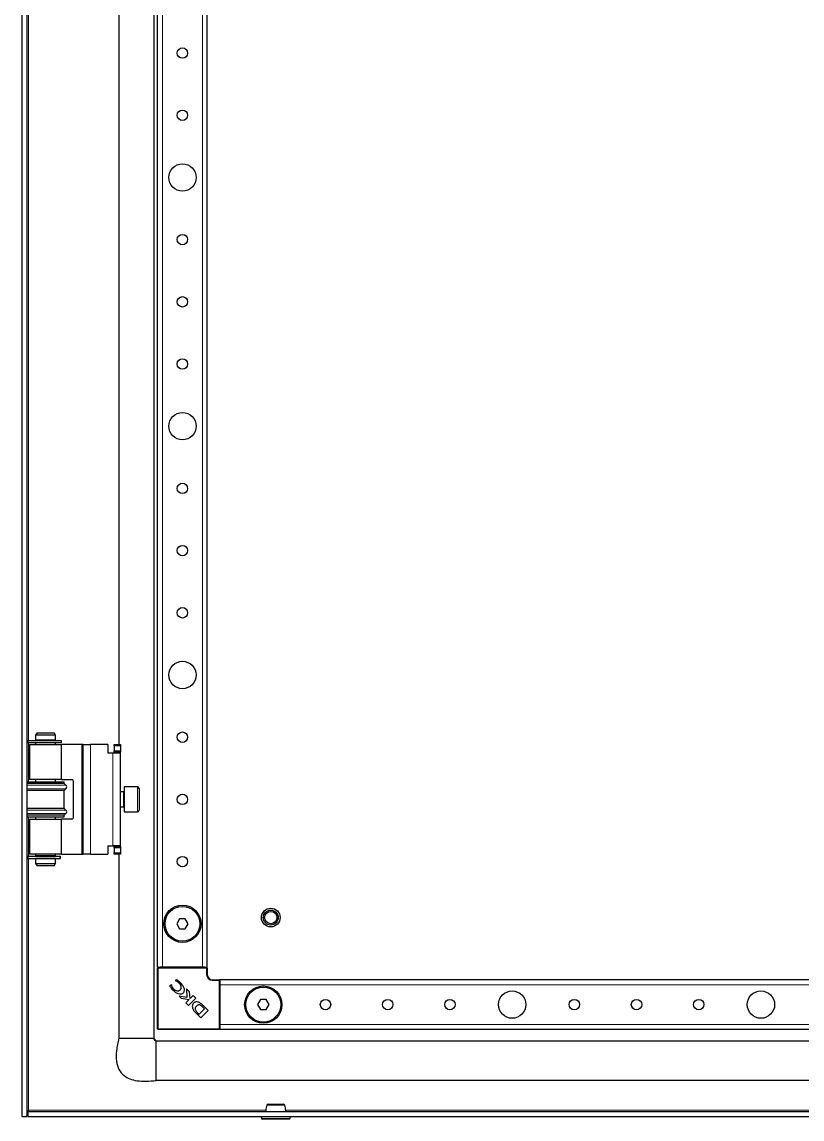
# Model space of a CAD drawing. Header units: millimetres. Extents: x -1264 to 3208, y -1920 to 1219.
# Drawn here: x -919.4 to -605.9, y -1199.7 to -758.7 of the extents above; entities that cross this region are included whole.
import ezdxf

# ---------------------------------------------------------------- set-up
doc = ezdxf.new("R2010")
doc.units = ezdxf.units.MM

msp = doc.modelspace()

# ---------------------------------------------------------------- linework, layer by layer
at = {"color": 7, "linetype": 'Continuous', "lineweight": 25}
for p, q in [((-919.44, 756.28), (-919.44, -1198.72)), ((-917.44, 756.28), (-917.44, -1198.72)), ((-866.44, 724.78), (-866.44, -1167.22)), ((-864.94, -1138.72), (-864.94, 696.28)), ((-844.94, -1138.72), (-844.94, 696.28)), ((-880.44, -518.22), (-880.44, -1049.22)), ((-913.36, -1044.47), (-913.94, -1045.47)), ((-913.36, -1044.47), (-910.39, -1044.47)), ((-910.39, -1044.47), (-906.52, -1044.47)), ((-905.94, -1045.47), (-906.52, -1044.47)), ((-917.09, -1047.52), (-917.09, -1048.42)), ((-917.09, -1047.52), (-903.62, -1047.52)), ((-917.09, -1048.42), (-903.62, -1048.42)), ((-916.39, -1049.22), (-916.39, -1063.22)), ((-916.39, -1049.22), (-903.49, -1049.22)), ((-913.94, -1045.47), (-913.94, -1047.47)), ((-910.47, -1045.47), (-913.94, -1045.47)), ((-905.94, -1047.47), (-913.94, -1047.47)), ((-913.94, -1048.47), (-913.94, -1049.22)), ((-905.94, -1048.47), (-913.94, -1048.47)), ((-913.44, -1047.47), (-913.44, -1047.52)), ((-913.44, -1048.42), (-913.44, -1048.47)), ((-905.94, -1045.47), (-910.47, -1045.47)), ((-906.44, -1047.52), (-906.44, -1047.47)), ((-906.44, -1048.47), (-906.44, -1048.42)), ((-905.94, -1047.47), (-905.94, -1045.47)), ((-905.94, -1049.22), (-905.94, -1048.47)), ((-903.62, -1047.52), (-903.57, -1047.52)), ((-903.62, -1048.42), (-903.57, -1048.42)), ((-903.57, -1048.42), (-903.57, -1047.52)), ((-903.49, -1063.22), (-903.49, -1049.22)), ((-895.39, -1049.22), (-903.49, -1049.22)), ((-894.89, -1049.22), (-895.39, -1049.22)), ((-894.89, -1093.22), (-894.89, -1049.22)), ((-894.89, -1049.22), (-891.89, -1049.22)), ((-884.89, -1049.22), (-891.89, -1049.22)), ((-884.89, -1049.22), (-884.89, -1052.52)), ((-882.39, -1049.22), (-879.89, -1049.22)), ((-882.39, -1049.72), (-882.39, -1049.22)), ((-879.89, -1049.22), (-879.89, -1049.72)), ((-884.89, -1052.52), (-882.89, -1052.52)), ((-882.89, -1052.52), (-879.89, -1052.52)), ((-882.39, -1049.72), (-882.39, -1051.72)), ((-882.39, -1052.22), (-882.39, -1051.72)), ((-879.89, -1052.22), (-882.39, -1052.22)), ((-882.39, -1052.22), (-882.39, -1052.52)), ((-879.89, -1049.72), (-879.89, -1051.72)), ((-879.89, -1051.72), (-879.89, -1052.22)), ((-879.89, -1052.52), (-879.89, -1052.22)), ((-879.89, -1089.92), (-879.89, -1052.52)), ((-917.44, -1064.22), (-902.44, -1064.22)), ((-902.44, -1064.82), (-917.44, -1064.82)), ((-903.49, -1063.22), (-916.39, -1063.22)), ((-913.94, -1063.22), (-913.94, -1064.22)), ((-905.94, -1064.22), (-905.94, -1063.22)), ((-903.49, -1063.22), (-899.39, -1063.22)), ((-902.44, -1064.82), (-902.44, -1064.22)), ((-901.74, -1065.5), (-902.44, -1064.82)), ((-902.44, -1067.62), (-901.74, -1066.93)), ((-898.89, -1063.72), (-898.89, -1078.72)), ((-872.99, -1066.22), (-878.39, -1066.22)), ((-878.39, -1066.22), (-878.39, -1071.22)), ((-872.39, -1066.82), (-872.39, -1071.22)), ((-902.44, -1067.62), (-917.44, -1067.62)), ((-902.44, -1074.82), (-902.44, -1067.62)), ((-878.64, -1068.22), (-879.89, -1068.22)), ((-878.39, -1071.22), (-878.39, -1076.22)), ((-872.39, -1071.22), (-872.39, -1075.62)), ((-902.44, -1074.82), (-917.44, -1074.82)), ((-901.74, -1075.5), (-902.44, -1074.82)), ((-879.89, -1074.22), (-878.64, -1074.22)), ((-902.44, -1077.62), (-917.44, -1077.62)), ((-917.44, -1078.22), (-902.44, -1078.22)), ((-916.39, -1079.22), (-916.39, -1093.22)), ((-916.39, -1079.22), (-903.49, -1079.22)), ((-913.94, -1078.22), (-913.94, -1079.22)), ((-905.94, -1079.22), (-905.94, -1078.22)), ((-903.49, -1093.22), (-903.49, -1079.22)), ((-899.39, -1079.22), (-903.49, -1079.22)), ((-902.44, -1077.62), (-901.74, -1076.93)), ((-902.44, -1078.22), (-902.44, -1077.62)), ((-878.39, -1076.22), (-872.99, -1076.22)), ((-903.49, -1093.22), (-916.39, -1093.22)), ((-913.94, -1093.22), (-913.94, -1093.97)), ((-905.94, -1093.97), (-905.94, -1093.22)), ((-903.49, -1093.22), (-895.39, -1093.22)), ((-895.39, -1093.22), (-894.89, -1093.22)), ((-891.89, -1093.22), (-894.89, -1093.22)), ((-891.89, -1093.22), (-884.89, -1093.22)), ((-884.89, -1089.92), (-882.89, -1089.92)), ((-884.89, -1089.92), (-884.89, -1093.22)), ((-879.89, -1089.92), (-882.89, -1089.92)), ((-882.39, -1089.92), (-882.39, -1090.22)), ((-882.39, -1090.22), (-879.89, -1090.22)), ((-882.39, -1090.72), (-882.39, -1090.22)), ((-882.39, -1090.72), (-882.39, -1092.72)), ((-882.39, -1093.22), (-882.39, -1092.72)), ((-879.89, -1093.22), (-882.39, -1093.22)), ((-880.44, -1093.22), (-880.44, -1167.22)), ((-879.89, -1090.22), (-879.89, -1089.92)), ((-879.89, -1090.22), (-879.89, -1090.72)), ((-879.89, -1090.72), (-879.89, -1092.72)), ((-879.89, -1092.72), (-879.89, -1093.22)), ((-917.09, -1094.02), (-917.09, -1094.92)), ((-917.09, -1094.02), (-904.1, -1094.02)), ((-917.09, -1094.92), (-904.1, -1094.92)), ((-905.94, -1093.97), (-913.94, -1093.97)), ((-913.94, -1094.97), (-913.94, -1096.97)), ((-905.94, -1094.97), (-913.94, -1094.97)), ((-913.94, -1096.97), (-913.36, -1097.97)), ((-913.94, -1096.97), (-905.94, -1096.97)), ((-913.44, -1093.97), (-913.44, -1094.02)), ((-913.44, -1094.92), (-913.44, -1094.97)), ((-906.52, -1097.97), (-913.36, -1097.97)), ((-906.52, -1097.97), (-905.94, -1096.97)), ((-906.44, -1094.02), (-906.44, -1093.97)), ((-906.44, -1094.97), (-906.44, -1094.92)), ((-905.94, -1096.97), (-905.94, -1094.97)), ((-904.1, -1094.02), (-904.02, -1094.02)), ((-904.1, -1094.92), (-904.02, -1094.92)), ((-904.02, -1094.92), (-904.02, -1094.02)), ((-904.02, -1094.02), (-904, -1094.02)), ((-904.02, -1094.92), (-904, -1094.92)), ((-904, -1094.92), (-904, -1094.02)), ((-856.09, -1119.22), (-857.25, -1121.22)), ((-853.78, -1119.22), (-856.09, -1119.22)), ((-852.63, -1121.22), (-853.78, -1119.22)), ((-857.25, -1121.22), (-856.09, -1123.22)), ((-856.09, -1123.22), (-853.78, -1123.22)), ((-853.78, -1123.22), (-852.63, -1121.22)), ((-864.64, -1138.72), (-864.94, -1138.72)), ((-864.94, -1163.42), (-864.94, -1139.02)), ((-864.64, -1138.72), (-863.99, -1138.72)), ((-862.94, -1138.72), (-863.99, -1138.72)), ((-846.94, -1138.72), (-862.94, -1138.72)), ((-845.89, -1138.72), (-846.94, -1138.72)), ((-845.89, -1138.72), (-845.24, -1138.72)), ((-844.94, -1138.72), (-845.24, -1138.72)), ((-844.94, -1139.02), (-844.94, -1141.72)), ((-859.39, -1145.78), (-860.08, -1146.11)), ((-859.26, -1145.92), (-859.39, -1145.78)), ((-857.31, -1143.72), (-857.82, -1143.97)), ((-857.82, -1143.97), (-857.71, -1144.08)), ((-842.94, -1143.72), (-840.24, -1143.72)), ((-459.94, -1143.72), (-839.94, -1143.72)), ((-839.94, -1143.72), (-839.94, -1144.02)), ((-839.94, -1144.02), (-839.94, -1144.66)), ((-839.94, -1144.66), (-839.94, -1145.72)), ((-839.94, -1145.72), (-839.94, -1161.72)), ((-856.27, -1150.35), (-855.47, -1151.14)), ((-853.17, -1150.82), (-856.27, -1150.35)), ((-853.35, -1147.35), (-853.17, -1150.82)), ((-852.07, -1148.63), (-853.35, -1147.35)), ((-851.89, -1151.29), (-852.07, -1148.63)), ((-850.65, -1150.05), (-851.89, -1151.29)), ((-849.59, -1151.11), (-850.65, -1150.05)), ((-855.47, -1151.14), (-852.21, -1151.63)), ((-852.21, -1151.63), (-853.6, -1153.02)), ((-853.6, -1153.02), (-852.55, -1154.07)), ((-852.55, -1154.07), (-849.59, -1151.11)), ((-848.25, -1157.55), (-846.07, -1155.37)), ((-846.07, -1155.37), (-846.75, -1154.71)), ((-846.48, -1154.22), (-846.49, -1154.2)), ((-844.59, -1156.11), (-846.48, -1154.22)), ((-823.59, -1151.72), (-824.75, -1153.72)), ((-824.75, -1153.72), (-823.59, -1155.72)), ((-821.28, -1151.72), (-823.59, -1151.72)), ((-820.13, -1153.72), (-821.28, -1151.72)), ((-821.28, -1155.72), (-820.13, -1153.72)), ((-849.54, -1157.08), (-847.55, -1159.07)), ((-848.99, -1156.83), (-848.25, -1157.55)), ((-847.55, -1159.07), (-844.59, -1156.11)), ((-823.59, -1155.72), (-821.28, -1155.72)), ((-840.24, -1163.72), (-864.64, -1163.72)), ((-839.94, -1161.72), (-839.94, -1162.77)), ((-839.94, -1162.77), (-839.94, -1163.42)), ((-839.94, -1163.42), (-839.94, -1163.72)), ((-459.94, -1163.72), (-839.94, -1163.72)), ((-865.44, -1168.22), (-459.34, -1168.22)), ((-332.44, -1184.22), (-865.44, -1184.22)), ((-919.44, -1198.72), (-917.44, -1198.72)), ((-917.14, -1196.72), (-326.74, -1196.72)), ((-917.14, -1196.72), (-917.14, -1198.72)), ((-917.14, -1198.72), (-326.74, -1198.72)), ((-917.04, -1196.72), (-916.84, -1196.12)), ((-823.19, -1198.72), (-823.19, -1199.47)), ((-811.69, -1199.47), (-811.69, -1198.72)), ((-820.45, -1199.72), (-822.94, -1199.72)), ((-811.94, -1199.72), (-820.45, -1199.72))]:
    msp.add_line(p, q, dxfattribs=at)
at = {"color": 8, "linetype": 'Continuous', "lineweight": 18}
for p, q in [((-862.94, -1138.72), (-862.94, 696.28)), ((-846.94, -1138.72), (-846.94, 696.28)), ((-916.84, -1047.52), (-916.84, -519.92)), ((-916.84, -1064.22), (-916.84, -1048.42)), ((-903.62, -1047.52), (-903.62, -1048.42)), ((-895.39, -1049.22), (-895.39, -1093.22)), ((-891.89, -1093.22), (-891.89, -1049.22)), ((-882.89, -1089.92), (-882.89, -1052.52)), ((-879.89, -1049.72), (-882.39, -1049.72)), ((-882.39, -1051.72), (-879.89, -1051.72)), ((-901.74, -1065.5), (-917.44, -1065.5)), ((-901.74, -1066.93), (-917.44, -1066.93)), ((-872.99, -1071.22), (-872.99, -1066.22)), ((-878.64, -1074.22), (-878.64, -1068.22)), ((-872.99, -1076.22), (-872.99, -1071.22)), ((-901.74, -1075.5), (-917.44, -1075.5)), ((-901.74, -1076.93), (-917.44, -1076.93)), ((-916.84, -1094.02), (-916.84, -1078.22)), ((-879.89, -1090.72), (-882.39, -1090.72)), ((-882.39, -1092.72), (-879.89, -1092.72)), ((-916.84, -1196.12), (-916.84, -1094.92)), ((-904.1, -1094.02), (-904.1, -1094.92)), ((-864.94, -1139.02), (-864.64, -1139.02)), ((-864.64, -1138.72), (-864.64, -1139.02)), ((-864.64, -1139.02), (-864.64, -1163.42)), ((-845.24, -1139.02), (-864.64, -1139.02)), ((-845.24, -1138.72), (-845.24, -1139.02)), ((-845.24, -1141.72), (-845.24, -1139.02)), ((-845.24, -1139.02), (-844.94, -1139.02)), ((-844.94, -1141.72), (-845.24, -1141.72)), ((-842.94, -1143.72), (-842.94, -1144.02)), ((-840.24, -1144.02), (-842.94, -1144.02)), ((-840.24, -1143.72), (-840.24, -1144.02)), ((-840.24, -1163.42), (-840.24, -1144.02)), ((-840.24, -1144.02), (-839.94, -1144.02)), ((-459.94, -1145.72), (-839.94, -1145.72)), ((-864.64, -1163.42), (-864.94, -1163.42)), ((-864.64, -1163.42), (-840.24, -1163.42)), ((-864.64, -1163.42), (-864.64, -1163.72)), ((-840.24, -1163.42), (-840.24, -1163.72)), ((-840.24, -1163.42), (-839.94, -1163.42)), ((-459.94, -1161.72), (-839.94, -1161.72)), ((-821.41, -1196.12), (-916.84, -1196.12)), ((-823.19, -1199.47), (-820.58, -1199.47)), ((-820.58, -1199.47), (-811.69, -1199.47)), ((-430.41, -1196.12), (-813.47, -1196.12))]:
    msp.add_line(p, q, dxfattribs=at)
at = {"color": 7, "linetype": 'Continuous', "lineweight": 25}
for centre, radius in [((-854.94, -771.22), 2.1), ((-854.94, -796.22), 2.1), ((-854.94, -821.22), 5.5), ((-854.94, -846.22), 2.1), ((-854.94, -871.22), 2.1), ((-854.94, -896.22), 2.1), ((-854.94, -921.22), 5.5), ((-854.94, -946.22), 2.1), ((-854.94, -971.22), 2.1), ((-854.94, -996.22), 2.1), ((-854.94, -1021.22), 5.5), ((-854.94, -1046.22), 2.1), ((-854.94, -1071.22), 2.1), ((-854.94, -1096.22), 2.1), ((-854.94, -1121.22), 7.5), ((-854.94, -1121.22), 7), ((-819.44, -1118.72), 3.75), ((-819.44, -1118.72), 3), ((-819.44, -1118.72), 2.5), ((-822.44, -1153.72), 7.5), ((-822.44, -1153.72), 7), ((-722.44, -1153.72), 5.5), ((-622.44, -1153.72), 5.5), ((-797.44, -1153.72), 2.1), ((-772.44, -1153.72), 2.1), ((-747.44, -1153.72), 2.1), ((-697.44, -1153.72), 2.1), ((-672.44, -1153.72), 2.1), ((-647.44, -1153.72), 2.1)]:
    msp.add_circle(centre, radius, dxfattribs=at)
for centre, radius, start, end in [((-902.44, -1066.22), 1, 314.427, 45.573), ((-899.39, -1063.72), 0.5, 0, 90), ((-872.99, -1066.82), 0.6, 0, 90), ((-878.64, -1067.97), 0.25, 270, 0), ((-902.44, -1076.22), 1, 314.427, 45.573), ((-878.64, -1074.47), 0.25, 0, 90), ((-872.99, -1075.62), 0.6, 270, 0), ((-899.39, -1078.72), 0.5, 270, 0), ((-864.64, -1139.02), 0.3, 90, 180), ((-845.24, -1139.02), 0.3, 0, 90), ((-842.94, -1141.72), 2, 180, 270), ((-857.34, -1146.64), 1.94, 323.3097, 52.3464), ((-840.24, -1144.02), 0.3, 0, 90), ((-856.94, -1146.21), 1.97, 218.454, 305.887), ((-846.33, -1153.42), 4.87, 200.3445, 228.7777), ((-844.52, -1152.64), 6.12, 216.9888, 223.0744), ((-864.64, -1163.42), 0.3, 180, 270), ((-840.24, -1163.42), 0.3, 270, 0), ((-820.55, -1194.22), 0.5, 89.9637, 164.834), ((-814.33, -1194.22), 0.5, 15.2465, 90.046), ((-822.94, -1199.47), 0.25, 180, 270), ((-811.94, -1199.47), 0.25, 270, 0)]:
    msp.add_arc(centre, radius, start, end, dxfattribs=at)
at = {"color": 8, "linetype": 'Continuous', "lineweight": 18}
msp.add_arc((-842.94, -1141.72), 2.3, 180, 270, dxfattribs=at)
at = {"color": 7, "linetype": 'Continuous', "lineweight": 25}
for points, knots in [([(-860.08, -1146.11), (-859.9, -1146.45), (-859.56, -1147.08), (-859.07, -1147.61), (-858.85, -1147.85)], [0, 0, 0, 0, 0.5368, 1, 1, 1, 1]), ([(-858.49, -1147.43), (-858.7, -1147.17), (-859.08, -1146.72), (-859.2, -1146.16), (-859.26, -1145.92)], [0, 0, 0, 0, 0.5796082, 1, 1, 1, 1]), ([(-857.71, -1144.08), (-857.4, -1144.22), (-856.83, -1144.48), (-856.37, -1144.91), (-856.16, -1145.11)], [0, 0, 0, 0, 0.547643, 1, 1, 1, 1]), ([(-855.8, -1144.82), (-856.07, -1144.58), (-856.53, -1144.15), (-857.08, -1143.85), (-857.31, -1143.72)], [0, 0, 0, 0, 0.577653, 1, 1, 1, 1]), ([(-854.68, -1149.05), (-854.54, -1148.89), (-854.26, -1148.55), (-854.09, -1147.86), (-854.22, -1146.98), (-854.79, -1145.91), (-855.43, -1145.22), (-855.8, -1144.82)], [0, 0, 0, 0, 0.130532, 0.266031, 0.423997, 0.666819, 1, 1, 1, 1]), ([(-858.85, -1147.85), (-858.47, -1148.18), (-857.78, -1148.79), (-856.61, -1149.34), (-855.67, -1149.48), (-855.02, -1149.33), (-854.79, -1149.14), (-854.68, -1149.05)], [0, 0, 0, 0, 0.315674, 0.58952, 0.813199, 0.909026, 1, 1, 1, 1]), ([(-847.82, -1153.07), (-848.03, -1152.96), (-848.42, -1152.75), (-849.05, -1152.64), (-849.64, -1152.67), (-850.18, -1152.87), (-850.61, -1153.23), (-850.91, -1153.75), (-851.02, -1154.4), (-850.94, -1154.86), (-850.89, -1155.11)], [0, 0, 0, 0, 0.138091, 0.265455, 0.384013, 0.496103, 0.605759, 0.71979, 0.847662, 1, 1, 1, 1]), ([(-849.32, -1154.34), (-849.41, -1154.44), (-849.58, -1154.61), (-849.76, -1154.89), (-849.85, -1155.16), (-849.85, -1155.49), (-849.7, -1155.89), (-849.51, -1156.17), (-849.41, -1156.33)], [0, 0, 0, 0, 0.176808, 0.319231, 0.43938, 0.552395, 0.749205, 1, 1, 1, 1]), ([(-846.75, -1154.71), (-846.95, -1154.52), (-847.31, -1154.17), (-847.85, -1153.84), (-848.3, -1153.78), (-848.64, -1153.85), (-849, -1154.04), (-849.21, -1154.23), (-849.32, -1154.34)], [0, 0, 0, 0, 0.274676, 0.503042, 0.607381, 0.716579, 0.843412, 1, 1, 1, 1]), ([(-846.98, -1153.75), (-847.13, -1153.61), (-847.4, -1153.37), (-847.69, -1153.16), (-847.82, -1153.07)], [0, 0, 0, 0, 0.55183, 1, 1, 1, 1]), ([(-846.49, -1154.2), (-846.57, -1154.13), (-846.73, -1153.97), (-846.9, -1153.82), (-846.98, -1153.75)], [0, 0, 0, 0, 0.486421, 1, 1, 1, 1]), ([(-880.44, -1167.22), (-880.85, -1168.9), (-881.58, -1171.94), (-881.67, -1176.25), (-880.7, -1179.8), (-878.65, -1182.25), (-876.01, -1183.68), (-872.99, -1184.42), (-869.39, -1184.62), (-866.82, -1184.36), (-865.44, -1184.22)], [0, 0, 0, 0, 0.176067, 0.318225, 0.435596, 0.543482, 0.633889, 0.737152, 0.858183, 1, 1, 1, 1]), ([(-867.42, -1167.22), (-867.12, -1167.22), (-866.67, -1167.22), (-866.58, -1167.22), (-866.55, -1167.22)], [0, 0, 0, 0, 0.649139, 1, 1, 1, 1]), ([(-865.44, -1168.38), (-865.54, -1168.37), (-865.68, -1168.35), (-865.83, -1168.28), (-865.92, -1168.22), (-865.97, -1168.16), (-866.01, -1168.08), (-866.04, -1168.01), (-866.11, -1167.84), (-866.28, -1167.76), (-866.43, -1167.53), (-866.46, -1167.33), (-866.48, -1167.22)], [0, 0, 0, 0, 0.146823, 0.202041, 0.247643, 0.28691, 0.323569, 0.360785, 0.40083, 0.628513, 0.79432, 1, 1, 1, 1]), ([(-865.44, -1168.22), (-865.66, -1168.07), (-866.07, -1167.8), (-866.32, -1167.4), (-866.44, -1167.22)], [0, 0, 0, 0, 0.556114, 1, 1, 1, 1]), ([(-865.44, -1184.22), (-865.44, -1184.19), (-865.44, -1184.12), (-865.44, -1183.48), (-865.44, -1182.02), (-865.44, -1179.83), (-865.44, -1177.82), (-865.44, -1176.22), (-865.44, -1174.61), (-865.44, -1172.61), (-865.44, -1170.43), (-865.44, -1168.92), (-865.44, -1168.52), (-865.44, -1168.38)], [0, 0, 0, 0, 0.0691652, 0.1363002, 0.2672913, 0.3982825, 0.4654174, 0.5345826, 0.6037478, 0.6708828, 0.8018739, 0.9328651, 1, 1, 1, 1]), ([(-821.03, -1194.07), (-821.22, -1194.81), (-821.44, -1195.67), (-821.46, -1196.59), (-821.46, -1196.72)], [0, 0, 0, 0, 0.85815, 1, 1, 1, 1]), ([(-820.51, -1193.72), (-820.52, -1193.72), (-820.57, -1193.72), (-820.29, -1193.72), (-819.77, -1193.72), (-819.05, -1193.72), (-818.2, -1193.72), (-817.13, -1193.72), (-816.11, -1193.72), (-815.22, -1193.72), (-814.61, -1193.72), (-814.32, -1193.72), (-814.36, -1193.72), (-814.37, -1193.72)], [0, 0, 0, 0, 0.03384, 0.141254, 0.248698, 0.315774, 0.423314, 0.530846, 0.63821, 0.745706, 0.853372, 0.960917, 1, 1, 1, 1]), ([(-813.42, -1196.72), (-813.42, -1196.59), (-813.44, -1195.67), (-813.66, -1194.81), (-813.85, -1194.07)], [0, 0, 0, 0, 0.14185, 1, 1, 1, 1]), ([(-917.44, -1198.72), (-917.41, -1198.28), (-917.38, -1197.72), (-917.18, -1197.16), (-917.14, -1197.04)], [0, 0, 0, 0, 0.773459, 1, 1, 1, 1])]:
    msp.add_open_spline(points, degree=3, knots=knots, dxfattribs=at)
for points in [[(-880.44, -1167.22), (-880.4, -1167.22), (-880.31, -1167.22), (-879.74, -1167.22), (-879.46, -1167.22)], [(-879.46, -1167.22), (-879.13, -1167.22), (-878.47, -1167.22), (-877.49, -1167.22), (-877.01, -1167.22)], [(-877.01, -1167.22), (-876.45, -1167.22), (-875.32, -1167.22), (-874.07, -1167.22), (-873.44, -1167.22)], [(-873.44, -1167.22), (-872.81, -1167.22), (-871.56, -1167.22), (-870.43, -1167.22), (-869.87, -1167.22)], [(-869.87, -1167.22), (-869.38, -1167.22), (-868.41, -1167.22), (-867.75, -1167.22), (-867.42, -1167.22)], [(-916.84, -1196.12), (-916.86, -1196.2), (-916.91, -1196.35), (-916.99, -1196.55), (-917.06, -1196.69), (-917.11, -1196.71), (-917.14, -1196.72)]]:
    msp.add_open_spline(points, degree=3, dxfattribs=at)
at = {"color": 8, "linetype": 'Continuous', "lineweight": 18}
msp.add_open_spline([(-813.89, -1194.09), (-813.88, -1194.09), (-813.83, -1194.09), (-814.17, -1194.09), (-814.88, -1194.09), (-815.9, -1194.09), (-817.09, -1194.09), (-818.31, -1194.09), (-819.3, -1194.09), (-820.13, -1194.09), (-820.73, -1194.09), (-821.06, -1194.09), (-821, -1194.09), (-820.99, -1194.09)], degree=3, knots=[0, 0, 0, 0, 0.038891, 0.14638, 0.253973, 0.361383, 0.468681, 0.576165, 0.683665, 0.750707, 0.858068, 0.965424, 1, 1, 1, 1], dxfattribs=at)

doc.saveas('drawing.dxf')
